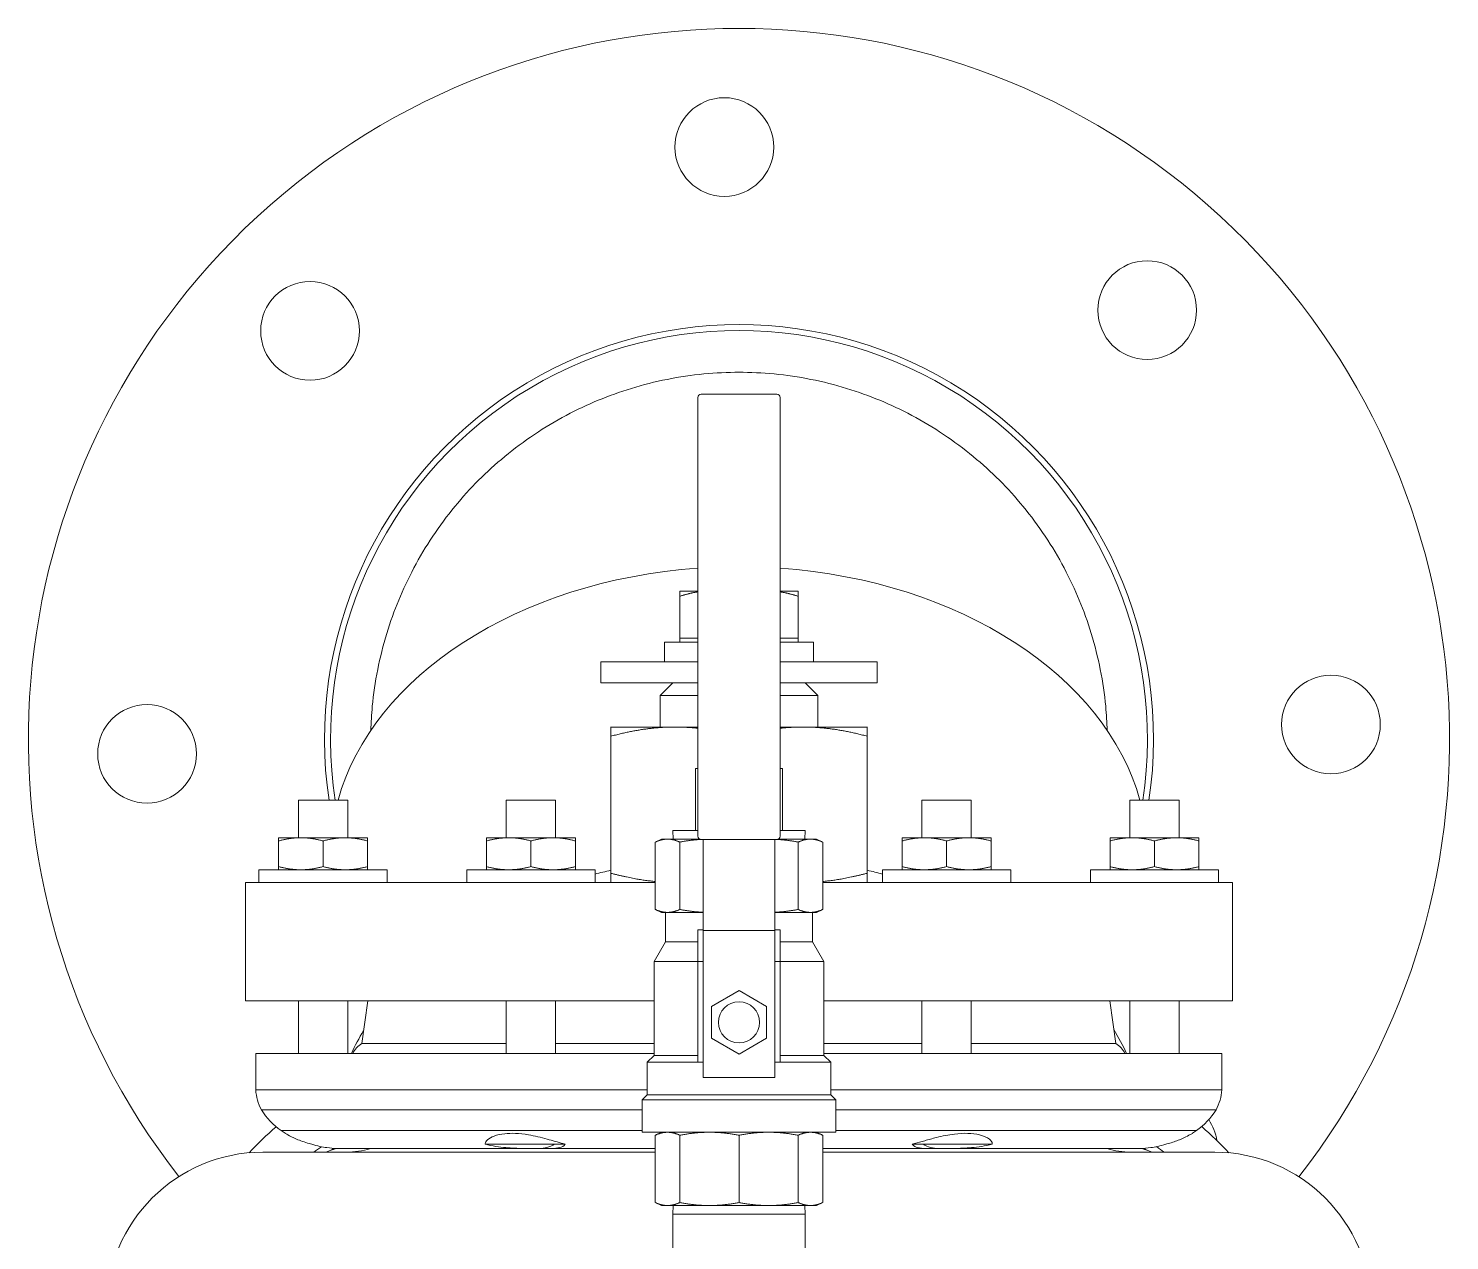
# Model space of a CAD drawing. Header units: inches. Extents: x 12 to 318, y 5 to 204.
# Drawn here: x 50.03 to 59.03, y 105.93 to 113.6 of the extents above; entities that cross this region are included whole.
import ezdxf

# ---------------------------------------------------------------- set-up
doc = ezdxf.new("R2010")
doc.units = ezdxf.units.IN
doc.header["$LTSCALE"] = 9.5
doc.header["$MEASUREMENT"] = 0
doc.layers.add('Visible', color=7, linetype='Continuous', lineweight=18)

msp = doc.modelspace()

# ---------------------------------------------------------------- linework, layer by layer
at = {"layer": 'Visible'}
for p, q in [((54.269681, 111.264684), (54.269681, 111.234881)), ((54.290561, 111.285564), (54.769061, 111.285564)), ((54.789941, 111.234881), (54.789941, 111.264684)), ((54.269681, 111.234881), (54.269681, 108.488365)), ((54.789941, 108.488365), (54.789941, 111.234881)), ((54.269681, 110.039916), (54.154811, 110.039916)), ((54.154811, 109.741916), (54.154811, 110.006422)), ((54.904811, 110.039916), (54.789941, 110.039916)), ((54.904811, 109.741916), (54.904811, 110.006422)), ((54.058459, 109.716912), (54.269681, 109.716912)), ((54.058459, 109.591912), (54.058459, 109.716912)), ((54.269681, 109.741916), (54.154811, 109.741916)), ((54.154811, 109.741916), (54.154811, 109.716912)), ((54.904811, 109.741916), (54.789941, 109.741916)), ((54.789941, 109.716912), (55.001162, 109.716912)), ((54.904811, 109.741916), (54.904811, 109.716912)), ((55.001162, 109.591912), (55.001162, 109.716912)), ((53.654811, 109.591912), (54.269681, 109.591912)), ((53.654811, 109.457912), (53.654811, 109.591912)), ((54.789941, 109.591912), (55.404811, 109.591912)), ((55.404811, 109.457912), (55.404811, 109.591912)), ((53.654811, 109.457912), (54.269681, 109.457912)), ((54.109811, 109.457912), (54.029811, 109.377912)), ((54.789941, 109.457912), (55.404811, 109.457912)), ((54.949811, 109.457912), (55.029811, 109.377912)), ((54.269681, 109.377912), (54.029811, 109.377912)), ((54.029811, 109.178912), (54.029811, 109.377912)), ((55.029811, 109.377912), (54.789941, 109.377912)), ((55.029811, 109.178912), (55.029811, 109.377912)), ((54.123561, 109.178912), (53.717311, 109.178912)), ((54.269681, 109.178912), (54.123561, 109.178912)), ((54.936061, 109.178912), (54.789941, 109.178912)), ((55.342311, 109.178912), (54.936061, 109.178912)), ((53.717311, 108.253524), (53.717311, 109.1203)), ((55.342311, 108.253524), (55.342311, 109.1203)), ((54.25422, 108.916833), (54.25422, 108.523132)), ((54.269681, 108.916833), (54.25422, 108.916833)), ((54.805401, 108.916833), (54.789941, 108.916833)), ((54.805401, 108.916833), (54.805401, 108.523132)), ((52.052152, 108.714912), (51.739652, 108.714912)), ((51.739652, 108.477912), (51.739652, 108.714912)), ((52.052152, 108.477912), (52.052152, 108.714912)), ((53.368402, 108.714912), (53.055902, 108.714912)), ((53.055902, 108.477912), (53.055902, 108.714912)), ((53.368402, 108.477912), (53.368402, 108.714912)), ((56.000902, 108.714912), (55.688402, 108.714912)), ((55.688402, 108.477912), (55.688402, 108.714912)), ((56.000902, 108.477912), (56.000902, 108.714912)), ((57.317152, 108.714912), (57.004652, 108.714912)), ((57.004652, 108.477912), (57.004652, 108.714912)), ((57.317152, 108.477912), (57.317152, 108.714912)), ((51.755152, 108.477912), (51.614402, 108.477912)), ((51.614402, 108.457605), (51.614402, 108.295219)), ((52.036652, 108.477912), (51.755152, 108.477912)), ((51.895902, 108.457605), (51.895902, 108.295219)), ((52.177402, 108.477912), (52.036652, 108.477912)), ((52.177402, 108.457605), (52.177402, 108.295219)), ((53.071402, 108.477912), (52.930652, 108.477912)), ((52.930652, 108.457605), (52.930652, 108.295219)), ((53.352902, 108.477912), (53.071402, 108.477912)), ((53.212152, 108.457605), (53.212152, 108.295219)), ((53.493652, 108.477912), (53.352902, 108.477912)), ((53.493652, 108.457605), (53.493652, 108.295219)), ((54.039811, 108.469022), (53.999438, 108.450196)), ((53.999438, 108.450196), (53.999438, 108.023848)), ((54.07711, 108.469022), (54.039811, 108.469022)), ((54.282698, 108.469022), (54.07711, 108.469022)), ((54.269681, 108.523132), (54.111159, 108.523132)), ((54.11285, 108.469022), (54.111159, 108.523132)), ((54.154781, 108.450196), (54.154781, 108.023848)), ((54.769061, 108.467485), (54.290561, 108.467485)), ((54.303611, 108.467485), (54.303611, 107.890444)), ((54.756011, 107.890444), (54.756011, 108.467485)), ((54.982511, 108.469022), (54.776923, 108.469022)), ((54.948462, 108.523132), (54.789941, 108.523132)), ((54.90484, 108.450196), (54.90484, 108.023848)), ((54.946771, 108.469022), (54.948462, 108.523132)), ((55.019811, 108.469022), (54.982511, 108.469022)), ((55.019811, 108.469022), (55.060183, 108.450196)), ((55.060183, 108.450196), (55.060183, 108.023848)), ((55.703902, 108.477912), (55.563152, 108.477912)), ((55.563152, 108.457605), (55.563152, 108.295219)), ((55.985402, 108.477912), (55.703902, 108.477912)), ((55.844652, 108.457605), (55.844652, 108.295219)), ((56.126152, 108.477912), (55.985402, 108.477912)), ((56.126152, 108.457605), (56.126152, 108.295219)), ((57.020152, 108.477912), (56.879402, 108.477912)), ((56.879402, 108.457605), (56.879402, 108.295219)), ((57.301652, 108.477912), (57.020152, 108.477912)), ((57.160902, 108.457605), (57.160902, 108.295219)), ((57.442402, 108.477912), (57.301652, 108.477912)), ((57.442402, 108.457605), (57.442402, 108.295219)), ((52.301902, 108.274912), (51.489902, 108.274912)), ((51.489902, 108.274912), (51.489902, 108.194912)), ((52.301902, 108.274912), (52.301902, 108.194912)), ((53.618152, 108.274912), (52.806152, 108.274912)), ((52.806152, 108.274912), (52.806152, 108.194912)), ((53.618152, 108.274912), (53.618152, 108.194912)), ((56.250652, 108.274912), (55.438652, 108.274912)), ((55.438652, 108.274912), (55.438652, 108.194912)), ((56.250652, 108.274912), (56.250652, 108.194912)), ((57.566902, 108.274912), (56.754902, 108.274912)), ((56.754902, 108.274912), (56.754902, 108.194912)), ((57.566902, 108.274912), (57.566902, 108.194912)), ((51.404811, 108.194912), (53.999438, 108.194912)), ((51.404811, 108.194912), (51.404811, 107.444912)), ((55.060183, 108.194912), (57.654811, 108.194912)), ((57.654811, 108.194912), (57.654811, 107.444912)), ((54.039811, 108.005022), (53.999438, 108.023848)), ((54.039811, 108.005022), (54.07711, 108.005022)), ((54.064311, 107.819422), (54.064311, 108.005022)), ((54.07711, 108.005022), (54.303611, 108.005022)), ((54.756011, 108.005022), (54.982511, 108.005022)), ((54.982511, 108.005022), (55.019811, 108.005022)), ((54.995311, 107.819422), (54.995311, 108.005022)), ((55.019811, 108.005022), (55.060183, 108.023848)), ((54.269681, 107.89501), (54.269681, 107.693442)), ((54.269681, 107.89501), (54.303611, 107.89501)), ((54.756011, 107.890444), (54.303611, 107.890444)), ((54.303611, 107.890444), (54.303611, 107.138522)), ((54.756011, 107.89501), (54.789941, 107.89501)), ((54.756011, 107.138522), (54.756011, 107.890444)), ((54.789941, 107.693442), (54.789941, 107.89501)), ((54.064311, 107.819422), (53.991576, 107.693442)), ((54.269681, 107.819422), (54.064311, 107.819422)), ((54.995311, 107.819422), (54.789941, 107.819422)), ((54.995311, 107.819422), (55.068045, 107.693442)), ((54.269681, 107.693442), (53.991576, 107.693442)), ((53.991576, 107.099732), (53.991576, 107.693442)), ((54.269681, 107.693442), (54.269681, 107.056091)), ((54.269681, 107.693442), (54.303611, 107.693442)), ((54.756011, 107.693442), (54.789941, 107.693442)), ((54.789941, 107.056091), (54.789941, 107.693442)), ((55.068045, 107.693442), (54.789941, 107.693442)), ((55.068045, 107.099732), (55.068045, 107.693442)), ((54.355811, 107.409481), (54.529811, 107.50994)), ((54.529811, 107.50994), (54.703811, 107.409481)), ((51.404811, 107.444912), (53.991576, 107.444912)), ((51.739652, 107.112465), (51.739652, 107.444912)), ((52.052152, 107.112465), (52.052152, 107.444912)), ((52.178505, 107.444912), (52.141451, 107.174293)), ((53.055902, 107.112465), (53.055902, 107.444912)), ((53.368402, 107.112465), (53.368402, 107.444912)), ((54.355811, 107.208563), (54.355811, 107.409481)), ((54.703811, 107.409481), (54.703811, 107.208563)), ((55.068045, 107.444912), (57.654811, 107.444912)), ((55.688402, 107.112465), (55.688402, 107.444912)), ((56.000902, 107.112465), (56.000902, 107.444912)), ((56.8783, 107.444912), (56.915353, 107.174293)), ((57.004652, 107.112465), (57.004652, 107.444912)), ((57.317152, 107.112465), (57.317152, 107.444912)), ((54.529811, 107.108104), (54.355811, 107.208563)), ((54.703811, 107.208563), (54.529811, 107.108104)), ((53.991576, 107.112465), (51.469494, 107.112465)), ((51.469494, 106.881768), (51.469494, 107.112465)), ((53.055902, 107.174293), (52.141451, 107.174293)), ((53.991576, 107.174293), (53.368402, 107.174293)), ((54.303611, 106.959201), (54.303611, 107.138522)), ((54.756011, 107.138522), (54.756011, 106.959201)), ((55.688402, 107.174293), (55.068045, 107.174293)), ((57.587311, 107.112465), (55.068045, 107.112465)), ((56.915353, 107.174293), (56.000902, 107.174293)), ((57.587311, 106.881768), (57.587311, 107.112465)), ((53.991576, 107.099732), (53.947936, 107.056091)), ((54.269681, 107.056091), (53.947936, 107.056091)), ((53.947936, 106.849869), (53.947936, 107.056091)), ((54.269681, 107.099732), (53.991576, 107.099732)), ((54.303611, 107.056091), (54.269681, 107.056091)), ((54.789941, 107.056091), (54.756011, 107.056091)), ((55.068045, 107.099732), (54.789941, 107.099732)), ((55.111686, 107.056091), (54.789941, 107.056091)), ((55.068045, 107.099732), (55.111686, 107.056091)), ((55.111686, 106.849869), (55.111686, 107.056091)), ((54.756011, 106.959201), (54.303611, 106.959201)), ((53.947936, 106.881768), (51.469494, 106.881768)), ((53.947936, 106.849869), (53.917311, 106.819244)), ((55.111686, 106.849869), (53.947936, 106.849869)), ((57.587311, 106.881768), (55.111686, 106.881768)), ((55.111686, 106.849869), (55.142311, 106.819244)), ((53.917311, 106.755393), (51.506158, 106.755393)), ((55.142311, 106.819244), (53.917311, 106.819244)), ((53.917311, 106.613022), (53.917311, 106.819244)), ((55.142311, 106.613022), (55.142311, 106.819244)), ((57.550647, 106.755393), (55.142311, 106.755393)), ((53.917311, 106.623315), (51.630421, 106.623315)), ((55.142311, 106.613022), (53.917311, 106.613022)), ((54.039811, 106.613022), (53.999438, 106.594196)), ((53.999438, 106.167848), (53.999438, 106.594196)), ((54.154781, 106.167848), (54.154781, 106.594196)), ((54.529811, 106.167848), (54.529811, 106.594196)), ((54.90484, 106.167848), (54.90484, 106.594196)), ((55.019811, 106.613022), (55.060183, 106.594196)), ((55.060183, 106.167848), (55.060183, 106.594196)), ((57.426383, 106.623315), (55.142311, 106.623315)), ((53.999438, 106.486985), (51.51369, 106.486985)), ((52.001794, 106.509965), (53.999438, 106.509965)), ((52.923469, 106.536706), (53.361634, 106.536706)), ((53.361634, 106.536706), (53.429386, 106.536706)), ((55.060183, 106.509965), (57.055011, 106.509965)), ((57.543114, 106.486985), (55.060183, 106.486985)), ((55.627418, 106.536706), (55.69517, 106.536706)), ((55.69517, 106.536706), (56.133336, 106.536706)), ((54.039811, 106.149022), (53.999438, 106.167848)), ((54.039811, 106.149022), (54.07711, 106.149022)), ((54.07711, 106.149022), (54.342296, 106.149022)), ((54.11285, 106.149022), (54.111159, 106.094912)), ((54.342296, 106.149022), (54.717325, 106.149022)), ((54.717325, 106.149022), (54.982511, 106.149022)), ((54.946771, 106.149022), (54.948462, 106.094912)), ((54.982511, 106.149022), (55.019811, 106.149022)), ((55.019811, 106.149022), (55.060183, 106.167848)), ((54.111159, 106.094912), (54.948462, 106.094912)), ((54.111159, 106.094912), (54.111159, 103.194124)), ((54.948462, 106.094912), (54.948462, 103.194124))]:
    msp.add_line(p, q, dxfattribs=at)
for centre, radius in [((54.436877, 112.850781), 0.3125), ((57.114933, 111.818483), 0.3125), ((51.813261, 111.687055), 0.3125), ((58.278659, 109.194866), 0.3125), ((50.780962, 109.008999), 0.3125), ((54.529811, 107.309022), 0.1305)]:
    msp.add_circle(centre, radius, dxfattribs=at)
for centre, radius, start, end in [((54.529811, 109.101933), 4.5, 321.9976394, 217.9829916), ((54.529811, 109.101933), 2.625, 351.5216027, 188.4783973), ((54.529811, 109.101933), 2.587, 351.3961273, 188.6038727), ((54.290561, 111.264684), 0.02088, 90, 180), ((54.769061, 111.264684), 0.02088, 0, 90), ((54.290561, 108.488365), 0.02088, 180, 270), ((54.769061, 108.488365), 0.02088, 270, 0), ((52.208162, 107.054061), 0.1375, 119.0239117, 154.8645187), ((56.848642, 107.054061), 0.1375, 25.1354813, 60.9760883), ((51.758007, 106.896965), 0.288913, 183.0153263, 209.3417204), ((57.298798, 106.896965), 0.288913, 330.6582796, 356.9846737), ((51.88438, 106.986743), 0.443368, 211.4531967, 235.0546592), ((57.172424, 106.986743), 0.443368, 304.9453408, 328.5468033), ((57.24636, 106.51681), 0.3125, 7.9971531, 34.3099058), ((51.953318, 107.06152), 0.544322, 233.6149039, 236.7306754), ((57.103486, 107.06152), 0.544322, 303.2693246, 306.3850961), ((51.51369, 105.497972), 0.989013, 90, 270), ((52.044918, 106.990098), 0.503113, 270, 287.3838678), ((57.011887, 106.990098), 0.503113, 252.6161322, 270), ((57.543114, 105.497972), 0.989013, 270, 90)]:
    msp.add_arc(centre, radius, start, end, dxfattribs=at)
for centre, major_axis, ratio, start_param, end_param in [((54.529811, 108.36442), (-2.587, 0), 0.70710678, 4.81311197, 6.09039294), ((54.529811, 108.36442), (2.587, 0), 0.70710678, 0.19279237, 1.47007334), ((54.529811, 106.535135), (-2.587, 0), 0.70710678, 5.03186628, 5.0725232), ((54.529811, 106.535135), (-2.587, 0), 0.70710678, 4.35341797, 4.39291168), ((54.529811, 106.535135), (-2.587, 0), 0.70710678, 5.87751043, 5.9620919), ((54.529811, 106.535135), (2.587, 0), 0.70710678, 0.3210934, 0.40921726), ((54.529811, 105.000713), (3.7445, 0), 0.70710678, 2.47009552, 2.54732395), ((54.529811, 105.000713), (3.7445, 0), 0.70710678, 0.59414338, 0.67208725), ((54.529811, 104.64716), (3.7445, 0), 0.70710678, 2.35510417, 2.37336642), ((54.529811, 103.065892), (5.5, 0), 0.70710678, 2.05356976, 2.06643585), ((54.529811, 104.546397), (3.78125, 0), 0.70710678, 2.31620797, 2.32238773), ((53.265098, 107.220343), (0, -0.710378), 0.5, 0, 0.27525005), ((55.791706, 107.220343), (0, -0.710378), 0.5, 6.00793526, 6.28318531), ((54.529811, 103.065892), (5.5, 0), 0.70710678, 1.0751568, 1.08808467), ((54.529811, 104.546397), (3.78125, 0), 0.70710678, 0.81920493, 0.82547457), ((54.529811, 104.64716), (3.7445, 0), 0.70710678, 0.76822624, 0.78672329)]:
    msp.add_ellipse(centre, major_axis=major_axis, ratio=ratio, start_param=start_param, end_param=end_param, dxfattribs=at)
for points, knots in [([(54.529811, 111.424899), (54.457889, 111.424899), (54.382639, 111.421514), (54.229675, 111.406756), (54.151961, 111.395381), (53.998137, 111.364755), (53.921992, 111.345498), (53.77504, 111.300545), (53.70423, 111.274853), (53.571293, 111.219741), (53.503015, 111.187765), (53.367245, 111.115484), (53.299753, 111.075175), (53.169269, 110.987892), (53.106248, 110.940899), (52.987606, 110.843007), (52.931983, 110.79211), (52.830144, 110.690159), (52.779225, 110.634378), (52.681305, 110.515407), (52.634307, 110.452216), (52.547027, 110.321392), (52.506727, 110.253732), (52.434463, 110.117638), (52.402498, 110.049207), (52.347277, 109.915693), (52.321488, 109.844421), (52.276384, 109.696515), (52.257073, 109.61988), (52.226372, 109.465071), (52.214976, 109.386863), (52.202602, 109.257982), (52.199439, 109.206632), (52.197908, 109.156494)], [0, 0, 0, 0, 0.54804352, 0.54804352, 1.09608704, 1.09608704, 1.64413056, 1.64413056, 2.19217408, 2.19217408, 2.74071209, 2.74071209, 3.2892501, 3.2892501, 3.83778811, 3.83778811, 4.38632612, 4.38632612, 4.93583638, 4.93583638, 5.48534663, 5.48534663, 6.03485689, 6.03485689, 6.58436714, 6.58436714, 7.13581615, 7.13581615, 7.68726516, 7.68726516, 8.23871416, 8.23871416, 8.61069517, 8.61069517, 8.61069517, 8.61069517]), ([(56.861713, 109.156494), (56.860182, 109.206632), (56.857019, 109.257982), (56.844645, 109.386863), (56.833249, 109.465071), (56.802548, 109.61988), (56.783237, 109.696515), (56.738133, 109.844421), (56.712344, 109.915693), (56.657123, 110.049207), (56.625158, 110.117638), (56.552894, 110.253732), (56.512594, 110.321392), (56.425314, 110.452216), (56.378316, 110.515407), (56.280396, 110.634378), (56.229477, 110.690159), (56.127638, 110.79211), (56.072015, 110.843007), (55.953373, 110.940899), (55.890352, 110.987892), (55.759868, 111.075175), (55.692376, 111.115484), (55.556606, 111.187765), (55.488328, 111.219741), (55.355391, 111.274853), (55.284582, 111.300545), (55.137629, 111.345498), (55.061484, 111.364755), (54.90766, 111.395381), (54.829946, 111.406756), (54.676983, 111.421514), (54.601732, 111.424899), (54.529811, 111.424899)], [26.6444536, 26.6444536, 26.6444536, 26.6444536, 27.01643461, 27.01643461, 27.56788362, 27.56788362, 28.11933262, 28.11933262, 28.67078163, 28.67078163, 29.22029189, 29.22029189, 29.76980214, 29.76980214, 30.3193124, 30.3193124, 30.86882266, 30.86882266, 31.41736067, 31.41736067, 31.96589867, 31.96589867, 32.51443668, 32.51443668, 33.06297469, 33.06297469, 33.61101821, 33.61101821, 34.15906173, 34.15906173, 34.70710525, 34.70710525, 35.25514878, 35.25514878, 35.25514878, 35.25514878]), ([(51.654715, 106.606409), (51.654716, 106.60641), (51.654999, 106.60625), (51.657591, 106.604767), (51.6632, 106.601535), (51.684712, 106.589988), (51.703617, 106.580272), (51.750624, 106.560155), (51.777922, 106.549856), (51.80923, 106.540908)], [-0.876128166, -0.876128166, -0.876128166, -0.876128166, -0.813659189, -0.813659189, -0.590671631, -0.590671631, -0.282031987, -0.282031987, -0.000296534, -0.000296534, -0.000296534, -0.000296534]), ([(52.922688, 106.540908), (52.922265, 106.54868), (52.927587, 106.557471), (52.947235, 106.574285), (52.961505, 106.582351), (52.998002, 106.595847), (53.020435, 106.601149), (53.06679, 106.606306), (53.089359, 106.606976), (53.139827, 106.604767), (53.167597, 106.601535), (53.235351, 106.589988), (53.275528, 106.580272), (53.349705, 106.560155), (53.384123, 106.549856), (53.414944, 106.540908)], [-1.7515344, -1.7515344, -1.7515344, -1.7515344, -1.5072642, -1.5072642, -1.26561295, -1.26561295, -1.01603872, -1.01603872, -0.81365919, -0.81365919, -0.59067163, -0.59067163, -0.28203199, -0.28203199, -0.00029653, -0.00029653, -0.00029653, -0.00029653]), ([(55.64186, 106.540908), (55.661902, 106.546727), (55.683469, 106.553117), (55.729884, 106.566396), (55.75494, 106.573304), (55.818128, 106.588971), (55.856653, 106.596917), (55.923323, 106.605345), (55.951609, 106.606975), (56.005625, 106.605459), (56.030577, 106.602085), (56.079412, 106.589901), (56.100938, 106.579988), (56.127712, 106.559822), (56.134595, 106.549711), (56.134116, 106.540908)], [-1.75195725, -1.75195725, -1.75195725, -1.75195725, -1.56915247, -1.56915247, -1.37150647, -1.37150647, -1.07477569, -1.07477569, -0.83872132, -0.83872132, -0.59091997, -0.59091997, -0.27746385, -0.27746385, -0.00029653, -0.00029653, -0.00029653, -0.00029653]), ([(57.247574, 106.540908), (57.274766, 106.54868), (57.298931, 106.557471), (57.339813, 106.574285), (57.356717, 106.582351), (57.383349, 106.595847), (57.392805, 106.601149), (57.400673, 106.605594), (57.40209, 106.606407), (57.402089, 106.606409)], [-1.7515344, -1.7515344, -1.7515344, -1.7515344, -1.507264199, -1.507264199, -1.265612948, -1.265612948, -1.016038721, -1.016038721, -0.876128166, -0.876128166, -0.876128166, -0.876128166]), ([(51.824453, 106.536706), (51.85996, 106.525788), (51.891959, 106.519486), (51.942486, 106.512425), (51.963952, 106.510968), (51.986113, 106.51013), (51.991751, 106.510037), (51.998646, 106.509966), (52.000587, 106.509966), (52.001593, 106.509965), (52.001723, 106.509965), (52.001786, 106.509965), (52.001794, 106.509965), (52.001794, 106.509965)], [0, 0, 0, 0, 0.36984756, 0.36984756, 0.69815251, 0.69815251, 0.84875858, 0.84875858, 0.96405871, 0.96405871, 0.99456845, 0.99456845, 1.00369322, 1.00369322, 1.00369322, 1.00369322]), ([(53.265098, 106.509965), (53.264195, 106.509965), (53.26329, 106.509965), (53.259337, 106.509965), (53.256257, 106.509965), (53.241357, 106.509966), (53.229149, 106.509966), (53.200088, 106.510037), (53.183202, 106.51013), (53.128837, 106.510968), (53.090603, 106.512425), (53.011936, 106.519486), (52.968275, 106.525788), (52.923469, 106.536706)], [-0.007943425, -0.007943425, -0.007943425, -0.007943425, 0, 0, 0.026559784, 0.026559784, 0.126932525, 0.126932525, 0.258040313, 0.258040313, 0.543841107, 0.543841107, 0.865806176, 0.865806176, 0.865806176, 0.865806176]), ([(53.429386, 106.536706), (53.420086, 106.525788), (53.408425, 106.519486), (53.380285, 106.512425), (53.363518, 106.510968), (53.331313, 106.51013), (53.320065, 106.510037), (53.297899, 106.509966), (53.287632, 106.509966), (53.273738, 106.509965), (53.270788, 106.509965), (53.266899, 106.509965), (53.266001, 106.509965), (53.265098, 106.509965)], [0, 0, 0, 0, 0.36984757, 0.36984757, 0.69815251, 0.69815251, 0.84875859, 0.84875859, 0.96405871, 0.96405871, 0.99456845, 0.99456845, 1.00369322, 1.00369322, 1.00369322, 1.00369322]), ([(55.791706, 106.509965), (55.790804, 106.509965), (55.789905, 106.509965), (55.786016, 106.509965), (55.783066, 106.509965), (55.769172, 106.509966), (55.758905, 106.509966), (55.73674, 106.510037), (55.725491, 106.51013), (55.693286, 106.510968), (55.676519, 106.512425), (55.648379, 106.519486), (55.636718, 106.525788), (55.627418, 106.536706)], [-0.007943425, -0.007943425, -0.007943425, -0.007943425, 0, 0, 0.026559784, 0.026559784, 0.126932525, 0.126932525, 0.258040314, 0.258040314, 0.543841108, 0.543841108, 0.865806178, 0.865806178, 0.865806178, 0.865806178]), ([(56.133336, 106.536706), (56.088529, 106.525788), (56.044868, 106.519486), (55.966201, 106.512425), (55.927968, 106.510968), (55.873602, 106.51013), (55.856716, 106.510037), (55.827655, 106.509966), (55.815447, 106.509966), (55.800547, 106.509965), (55.797467, 106.509965), (55.793514, 106.509965), (55.792609, 106.509965), (55.791706, 106.509965)], [0, 0, 0, 0, 0.36984756, 0.36984756, 0.69815251, 0.69815251, 0.84875858, 0.84875858, 0.96405871, 0.96405871, 0.99456845, 0.99456845, 1.00369322, 1.00369322, 1.00369322, 1.00369322]), ([(57.055011, 106.509965), (57.055011, 106.509965), (57.055018, 106.509965), (57.055081, 106.509965), (57.055211, 106.509965), (57.056217, 106.509966), (57.058158, 106.509966), (57.065054, 106.510037), (57.070691, 106.51013), (57.092852, 106.510968), (57.114318, 106.512425), (57.164845, 106.519486), (57.196844, 106.525788), (57.232352, 106.536706)], [-0.007943425, -0.007943425, -0.007943425, -0.007943425, 0, 0, 0.026559782, 0.026559782, 0.126932522, 0.126932522, 0.258040308, 0.258040308, 0.543841093, 0.543841093, 0.865806167, 0.865806167, 0.865806167, 0.865806167])]:
    msp.add_open_spline(points, degree=3, knots=knots, dxfattribs=at)
for points, weights in [([(54.154811, 110.006422), (54.154811, 110.039916), (54.154811, 110.039916)], [1, 1.0379548493, 1]), ([(54.269681, 110.034567), (54.215671, 110.026709), (54.154811, 110.006422)], [1.01826664852, 1.02265012127, 1]), ([(54.904811, 110.006422), (54.84395, 110.026709), (54.789941, 110.034567)], [1, 1.02265012126, 1.01826664852]), ([(54.904811, 110.039916), (54.904811, 110.039916), (54.904811, 110.006422)], [1, 1.0379548493, 1]), ([(53.717311, 109.1203), (53.717311, 109.178912), (53.717311, 109.178912)], [1, 1.0379548493, 1]), ([(54.123561, 109.178912), (53.935019, 109.178912), (53.717311, 109.1203)], [1, 1.0379548493, 1]), ([(54.269681, 109.170829), (54.195849, 109.178912), (54.123561, 109.178912)], [1.01778456762, 1.01421955175, 1]), ([(54.936061, 109.178912), (54.863772, 109.178912), (54.789941, 109.170829)], [1, 1.01421955175, 1.01778456762]), ([(55.342311, 109.1203), (55.124602, 109.178912), (54.936061, 109.178912)], [1, 1.0379548493, 1]), ([(55.342311, 109.178912), (55.342311, 109.178912), (55.342311, 109.1203)], [1, 1.0379548493, 1]), ([(51.614402, 108.457605), (51.614402, 108.477912), (51.614402, 108.477912)], [1, 1.0379548493, 1]), ([(51.755152, 108.477912), (51.68983, 108.477912), (51.614402, 108.457605)], [1, 1.0379548493, 1]), ([(51.895902, 108.457605), (51.820474, 108.477912), (51.755152, 108.477912)], [1, 1.0379548493, 1]), ([(52.036652, 108.477912), (51.97133, 108.477912), (51.895902, 108.457605)], [1, 1.0379548493, 1]), ([(52.177402, 108.457605), (52.101974, 108.477912), (52.036652, 108.477912)], [1, 1.0379548493, 1]), ([(52.177402, 108.477912), (52.177402, 108.477912), (52.177402, 108.457605)], [1, 1.0379548493, 1]), ([(52.930652, 108.457605), (52.930652, 108.477912), (52.930652, 108.477912)], [1, 1.0379548493, 1]), ([(53.071402, 108.477912), (53.00608, 108.477912), (52.930652, 108.457605)], [1, 1.0379548493, 1]), ([(53.212152, 108.457605), (53.136724, 108.477912), (53.071402, 108.477912)], [1, 1.0379548493, 1]), ([(53.352902, 108.477912), (53.28758, 108.477912), (53.212152, 108.457605)], [1, 1.0379548493, 1]), ([(53.493652, 108.457605), (53.418224, 108.477912), (53.352902, 108.477912)], [1, 1.0379548493, 1]), ([(53.493652, 108.477912), (53.493652, 108.477912), (53.493652, 108.457605)], [1, 1.0379548493, 1]), ([(54.07711, 108.469022), (54.039811, 108.469022), (53.999438, 108.450196)], [1, 1.0562990584, 1.07162109099]), ([(54.154781, 108.450196), (54.114409, 108.469022), (54.07711, 108.469022)], [1.07162109099, 1.0562990584, 1]), ([(54.289889, 108.467496), (54.224783, 108.463717), (54.154781, 108.450196)], [1.02821409886, 1.06057201315, 1.07162109099]), ([(54.90484, 108.450196), (54.834838, 108.463717), (54.769732, 108.467496)], [1.07162109099, 1.06057201315, 1.02821409886]), ([(54.982511, 108.469022), (54.945212, 108.469022), (54.90484, 108.450196)], [1, 1.0562990584, 1.07162109099]), ([(55.060183, 108.450196), (55.019811, 108.469022), (54.982511, 108.469022)], [1.07162109099, 1.0562990584, 1]), ([(55.563152, 108.457605), (55.563152, 108.477912), (55.563152, 108.477912)], [1, 1.0379548493, 1]), ([(55.703902, 108.477912), (55.63858, 108.477912), (55.563152, 108.457605)], [1, 1.0379548493, 1]), ([(55.844652, 108.457605), (55.769224, 108.477912), (55.703902, 108.477912)], [1, 1.0379548493, 1]), ([(55.985402, 108.477912), (55.92008, 108.477912), (55.844652, 108.457605)], [1, 1.0379548493, 1]), ([(56.126152, 108.457605), (56.050724, 108.477912), (55.985402, 108.477912)], [1, 1.0379548493, 1]), ([(56.126152, 108.477912), (56.126152, 108.477912), (56.126152, 108.457605)], [1, 1.0379548493, 1]), ([(56.879402, 108.457605), (56.879402, 108.477912), (56.879402, 108.477912)], [1, 1.0379548493, 1]), ([(57.020152, 108.477912), (56.95483, 108.477912), (56.879402, 108.457605)], [1, 1.0379548493, 1]), ([(57.160902, 108.457605), (57.085474, 108.477912), (57.020152, 108.477912)], [1, 1.0379548493, 1]), ([(57.301652, 108.477912), (57.23633, 108.477912), (57.160902, 108.457605)], [1, 1.0379548493, 1]), ([(57.442402, 108.457605), (57.366974, 108.477912), (57.301652, 108.477912)], [1, 1.0379548493, 1]), ([(57.442402, 108.477912), (57.442402, 108.477912), (57.442402, 108.457605)], [1, 1.0379548493, 1]), ([(51.614402, 108.295219), (51.68983, 108.274912), (51.755152, 108.274912)], [1, 1.0379548493, 1]), ([(51.614402, 108.274912), (51.614402, 108.274912), (51.614402, 108.295219)], [1, 1.0379548493, 1]), ([(51.755152, 108.274912), (51.820474, 108.274912), (51.895902, 108.295219)], [1, 1.0379548493, 1]), ([(51.895902, 108.295219), (51.97133, 108.274912), (52.036652, 108.274912)], [1, 1.0379548493, 1]), ([(52.036652, 108.274912), (52.101974, 108.274912), (52.177402, 108.295219)], [1, 1.0379548493, 1]), ([(52.177402, 108.295219), (52.177402, 108.274912), (52.177402, 108.274912)], [1, 1.0379548493, 1]), ([(52.930652, 108.295219), (53.00608, 108.274912), (53.071402, 108.274912)], [1, 1.0379548493, 1]), ([(52.930652, 108.274912), (52.930652, 108.274912), (52.930652, 108.295219)], [1, 1.0379548493, 1]), ([(53.071402, 108.274912), (53.136724, 108.274912), (53.212152, 108.295219)], [1, 1.0379548493, 1]), ([(53.212152, 108.295219), (53.28758, 108.274912), (53.352902, 108.274912)], [1, 1.0379548493, 1]), ([(53.352902, 108.274912), (53.418224, 108.274912), (53.493652, 108.295219)], [1, 1.0379548493, 1]), ([(53.493652, 108.295219), (53.493652, 108.274912), (53.493652, 108.274912)], [1, 1.0379548493, 1]), ([(55.563152, 108.295219), (55.63858, 108.274912), (55.703902, 108.274912)], [1, 1.0379548493, 1]), ([(55.563152, 108.274912), (55.563152, 108.274912), (55.563152, 108.295219)], [1, 1.0379548493, 1]), ([(55.703902, 108.274912), (55.769224, 108.274912), (55.844652, 108.295219)], [1, 1.0379548493, 1]), ([(55.844652, 108.295219), (55.92008, 108.274912), (55.985402, 108.274912)], [1, 1.0379548493, 1]), ([(55.985402, 108.274912), (56.050724, 108.274912), (56.126152, 108.295219)], [1, 1.0379548493, 1]), ([(56.126152, 108.295219), (56.126152, 108.274912), (56.126152, 108.274912)], [1, 1.0379548493, 1]), ([(56.879402, 108.274912), (56.879402, 108.274912), (56.879402, 108.295219)], [1, 1.0379548493, 1]), ([(56.879402, 108.295219), (56.95483, 108.274912), (57.020152, 108.274912)], [1, 1.0379548493, 1]), ([(57.020152, 108.274912), (57.085474, 108.274912), (57.160902, 108.295219)], [1, 1.0379548493, 1]), ([(57.160902, 108.295219), (57.23633, 108.274912), (57.301652, 108.274912)], [1, 1.0379548493, 1]), ([(57.301652, 108.274912), (57.366974, 108.274912), (57.442402, 108.295219)], [1, 1.0379548493, 1]), ([(57.442402, 108.295219), (57.442402, 108.274912), (57.442402, 108.274912)], [1, 1.0379548493, 1]), ([(53.717311, 108.194912), (53.717311, 108.194912), (53.717311, 108.253524)], [1, 1.0379548493, 1]), ([(53.717311, 108.253524), (53.867427, 108.213109), (53.999438, 108.200761)], [1, 1.02586611982, 1.01647686823]), ([(55.060183, 108.200761), (55.192194, 108.213109), (55.342311, 108.253524)], [1.01647686823, 1.02586611982, 1]), ([(55.342311, 108.253524), (55.342311, 108.194912), (55.342311, 108.194912)], [1, 1.0379548493, 1]), ([(53.999438, 108.023848), (54.039811, 108.005022), (54.07711, 108.005022)], [1.07162109099, 1.0562990584, 1]), ([(54.07711, 108.005022), (54.114409, 108.005022), (54.154781, 108.023848)], [1, 1.0562990584, 1.07162109099]), ([(54.154781, 108.023848), (54.232005, 108.008932), (54.303611, 108.005855)], [1.07162109099, 1.05944514846, 1.02139227006]), ([(54.756011, 108.005855), (54.827616, 108.008932), (54.90484, 108.023848)], [1.02139227006, 1.05944514846, 1.07162109099]), ([(54.90484, 108.023848), (54.945212, 108.005022), (54.982511, 108.005022)], [1.07162109099, 1.0562990584, 1]), ([(54.982511, 108.005022), (55.019811, 108.005022), (55.060183, 108.023848)], [1, 1.0562990584, 1.07162109099]), ([(54.07711, 106.613022), (54.039811, 106.613022), (53.999438, 106.594196)], [1, 1.04927042368, 1.05740736242]), ([(54.154781, 106.594196), (54.114409, 106.613022), (54.07711, 106.613022)], [1.05740736242, 1.04927042368, 1]), ([(54.342296, 106.613022), (54.252248, 106.613022), (54.154781, 106.594196)], [1, 1.04927042368, 1.05740736242]), ([(54.529811, 106.594196), (54.432343, 106.613022), (54.342296, 106.613022)], [1.05740736242, 1.04927042368, 1]), ([(54.717325, 106.613022), (54.627278, 106.613022), (54.529811, 106.594196)], [1, 1.04927042368, 1.05740736242]), ([(54.90484, 106.594196), (54.807373, 106.613022), (54.717325, 106.613022)], [1.05740736242, 1.04927042368, 1]), ([(54.982511, 106.613022), (54.945212, 106.613022), (54.90484, 106.594196)], [1, 1.04927042368, 1.05740736242]), ([(55.060183, 106.594196), (55.019811, 106.613022), (54.982511, 106.613022)], [1.05740736242, 1.04927042368, 1]), ([(53.999438, 106.167848), (54.039811, 106.149022), (54.07711, 106.149022)], [1.05740736242, 1.04927042368, 1]), ([(54.07711, 106.149022), (54.114409, 106.149022), (54.154781, 106.167848)], [1, 1.04927042368, 1.05740736242]), ([(54.154781, 106.167848), (54.252248, 106.149022), (54.342296, 106.149022)], [1.05740736242, 1.04927042368, 1]), ([(54.342296, 106.149022), (54.432343, 106.149022), (54.529811, 106.167848)], [1, 1.04927042368, 1.05740736242]), ([(54.529811, 106.167848), (54.627278, 106.149022), (54.717325, 106.149022)], [1.05740736242, 1.04927042368, 1]), ([(54.717325, 106.149022), (54.807373, 106.149022), (54.90484, 106.167848)], [1, 1.04927042368, 1.05740736242]), ([(54.90484, 106.167848), (54.945212, 106.149022), (54.982511, 106.149022)], [1.05740736242, 1.04927042368, 1]), ([(54.982511, 106.149022), (55.019811, 106.149022), (55.060183, 106.167848)], [1, 1.04927042368, 1.05740736242])]:
    msp.add_rational_spline(points, weights, degree=2, dxfattribs=at)
for points in [[(51.80923, 106.540908), (51.814213, 106.539484), (51.819289, 106.538081), (51.824453, 106.536706)], [(52.923469, 106.536706), (52.923024, 106.538081), (52.922765, 106.539484), (52.922688, 106.540908)], [(53.414944, 106.540908), (53.41985, 106.539484), (53.424668, 106.538081), (53.429386, 106.536706)], [(55.627418, 106.536706), (55.632136, 106.538081), (55.636954, 106.539484), (55.64186, 106.540908)], [(56.134116, 106.540908), (56.134039, 106.539484), (56.133781, 106.538081), (56.133336, 106.536706)], [(57.232352, 106.536706), (57.237515, 106.538081), (57.242591, 106.539484), (57.247574, 106.540908)]]:
    msp.add_open_spline(points, degree=3, dxfattribs=at)

doc.saveas('drawing.dxf')
